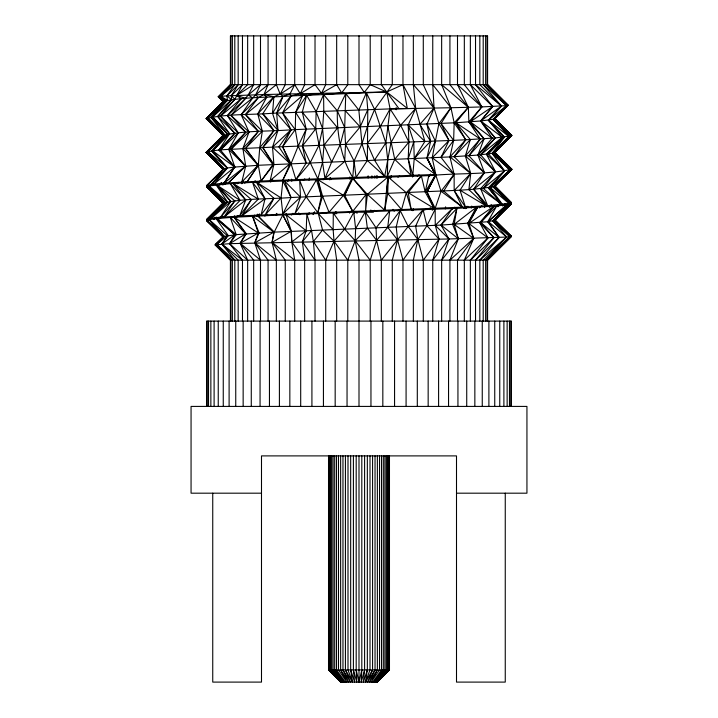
<?xml version="1.0" encoding="UTF-8"?>
<svg xmlns="http://www.w3.org/2000/svg" width="718" height="718" viewBox="0 0 718 718"><rect width="100%" height="100%" fill="white"/><g stroke="black" fill="none" stroke-linecap="round" stroke-linejoin="round"><path stroke-width="1.08" d="M336.67 321.099L336.67 260.158L334.014 241.167L333.143 229.607L333.296 213.04L344.694 229.132L355.168 240.763L370.21 260.158L370.21 321.099M255.087 182.731L255.123 180.595M392.279 35.9L392.279 84.652L374.599 109.468L367.365 126.619L361.962 143.788L354.082 161.029L352.744 177.508C340.87 157.538 336.85 133.835 337.316 110.841L345.753 93.663L364.304 92.434L366.368 92.81L367.778 109.719L367.365 160.482L356.065 177.391L354.082 161.029L345.52 144.399L344.694 127.562L345.753 93.663L341.669 92.9L323.594 94.588L321.493 93.313L315.022 84.652L315.022 35.9M366.126 194.39L365.597 210.895L367.365 194.336L387.765 177.166L384.704 210.186L367.365 194.336L352.861 178.459L344.694 195.278L352.744 211.37L366.126 194.39L352.861 178.459M384.704 210.186L387.711 193.492L388.276 177.14L406.325 192.72L411.145 209.207L408.201 192.639L421.385 175.919L425.191 191.93L434.076 208.355L408.201 192.639M325.721 321.099L325.721 260.158L334.014 241.167L344.694 229.132L353.786 212.277L355.616 228.674L355.168 240.763L359 260.158L359 406.415M361.809 455.894L361.809 669.912L361.208 682.1L364.6 669.912L364.6 455.894M402.977 35.9L402.977 84.652L386.724 91.967L291.05 95.934C268.496 97.657 245.278 96.643 223.145 101.453L206.281 118.694L223.101 101.579L218.299 96.768L230.415 84.652L487.585 84.652L508.165 105.232L494.89 118.524L511.36 135.828L511.826 135.433L494.899 118.506L501.99 110.536M323.594 94.588L316.108 111.622L315.767 128.764L322.57 162.34L324.949 178.54L331.662 161.963L340.287 144.587L344.694 127.562L337.316 110.841L323.594 94.588L323.791 111.344L322.57 128.486L318.882 145.377L310.131 162.851L295.924 179.617L291.05 163.65L282.587 146.723L291.05 129.796L282.587 112.861L291.05 95.934L300.259 93.735L315.022 84.652M208.301 186.357L206.649 185.747L211.379 184.445L224.043 183.153L270.165 180.595L273.899 164.422L272.526 147.109L277.965 130.371L272.526 113.256L273.899 96.715L280.2 94.157L294.712 84.652L294.712 35.9M503.731 142.864L494.899 152.36L511.826 169.286L494.693 185.944L511.351 202.673L510.48 203.212L487.701 205.725L462.464 207.161L441.04 191.23L435.682 174.734L414.232 158.534L424.885 141.464L408.201 124.932L413.756 141.877L414.232 158.534L412.805 175.291L408.201 158.786L408.892 142.056L408.201 124.932L415.677 108.418L413.344 84.652L413.344 35.9M364.6 669.912L363.371 682.1L367.338 669.912L367.338 455.894M276.197 215.508L276.421 213.408M424.885 141.464L415.677 108.418L390.098 108.894L385.826 142.909L387.711 159.638L387.37 176.233L394.738 159.342L408.892 142.056L400.626 125.246L390.098 108.894L386.724 91.967L381.33 84.652L381.33 35.9M386.481 193.537L388.276 177.14M208.229 220.255L206.649 219.6L223.11 203.104C245.17 198.087 268.505 199.299 291.05 197.504L460.023 190.207L486.041 205.833L468.881 189.633L470.757 173.478L465.354 156.021L470.335 139.552L455.876 122.742L291.05 129.796C268.514 131.627 245.116 130.308 223.101 135.433L206.174 152.36L223.101 169.286L227.31 167.994L234.66 167.079L258.318 165.275L449.953 156.928L477.919 155.079L492.126 153.401L494.729 152.611L511.674 135.648L494.89 118.524L493.221 119.305L480.728 120.974L455.876 122.742L465.758 139.786L495.258 137.955L511.36 135.828L493.302 119.287L506.666 105.645L508.165 105.232L492.557 89.992M441.651 35.9L441.651 84.652L450.949 107.736L454.171 122.841L453.641 140.342L449.953 156.928L454.126 174.312L454.171 190.548L462.464 207.161L241.804 215.822C230.191 217.285 217.94 216.145 206.649 219.6L223.11 203.104L207.888 186.052L206.649 186.689L223.101 203.149L206.766 219.798L208.382 218.344M335.153 213.937L335.459 211.738M276.565 215.526L276.87 213.425M502.582 211.478L511.315 203.517L494.899 220.076L511.279 236.455L487.585 260.158L230.415 260.158L215.185 244.919L223.953 236.437L236.222 234.633L274.204 232.12L441.04 225.084L488.384 221.7L494.864 220.175L511.351 203.616L509.044 202.727M372.579 455.894L372.579 669.912L365.48 682.1L367.338 669.912M494.899 220.076L511.279 236.455L509.977 236.752L494.864 220.175L511.351 203.616L508.12 204.675L496.757 205.976L456.899 208.373L454.171 224.411L458.353 238.762L449.926 260.158L449.926 321.099M309.009 180.128L309.404 177.92M384.704 176.332L374.527 160.186L385.826 142.909L374.599 109.468L366.368 92.81L358.847 110.051L361.962 143.788L367.365 160.482L384.704 176.332L390.933 142.72L400.626 125.246L415.677 108.418L402.977 84.652L407.303 108.418L386.724 91.967L370.21 84.652L370.21 35.9M445.25 208.92L445.627 206.829M308.722 214.736L309.153 212.672M390.682 178.001L391.122 175.883M441.651 321.099L441.651 260.158L458.353 238.762L452.672 224.492L456.899 208.373L282.829 214.906L274.204 232.12L272.059 242.388L276.349 260.158L276.349 321.099M329.589 179.85L330.056 177.66M321.386 196.247L316.467 179.805L306.191 196.876L295.008 213.506L300.483 197.109L299.693 180.424L306.191 196.876L317.814 212.663L321.386 196.247L317.939 179.751L343.464 195.323L352.744 211.37M212.636 146.49L223.127 135.523L206.174 118.506C227.714 113.74 250.51 114.97 272.526 113.256L283.009 96.284L290 93.95L294.712 84.652L300.259 93.735L302.547 95.458L295.654 112.385L295.269 129.617L282.587 146.723L290.072 163.686L270.165 180.595L435.171 174.456L426.95 158.005L430.612 141.258L426.95 124.151L434.067 108.077L432.748 84.652L432.748 35.9M428.817 175.641L425.191 191.93L435.171 175.407L435.943 175.093C461.127 173.119 487.091 174.519 511.826 169.286L503.3 160.913M412.473 176.754L412.949 174.627M356.191 455.894L356.191 669.912L359 682.1L361.809 669.912M423.288 321.099L423.288 260.158L417.858 239.579L408.201 226.493L400.186 210.553L396.228 226.996L397.575 239.956L402.977 260.158L402.977 321.099M471.268 208.184L471.78 206.057M295.924 179.617L306.191 163.022L302.404 145.987L306.191 129.159L302.305 112.134L306.667 95.288L321.493 93.313L336.67 84.652L336.67 35.9M412.679 176.763L413.272 174.636M412.635 176.754L413.227 174.636M317.814 212.663L322.57 196.194L317.939 179.751M432.748 321.099L432.748 260.158L439.048 239.175L435.261 225.353L435.171 209.261L426.95 225.712L417.858 239.579L402.977 260.158M390.78 178.001L391.427 175.892M370.21 260.158L376.564 240.359L376.053 227.83L365.256 211.855L355.616 228.674M413.756 141.877L408.201 158.786L411.145 175.345L394.738 159.342L387.711 125.776M412.823 210.706L413.496 208.651M441.651 260.158L448.965 238.977L441.04 225.084L452.313 208.579L435.261 225.353L448.965 238.977L506.666 237.057L509.977 236.752L493.302 220.848L508.12 204.675L492.835 220.964L506.666 237.057L485.628 260.158L485.628 321.099M221.135 171.988L206.649 185.747L223.101 169.286L206.174 152.36L223.127 135.523L206.281 118.694L223.101 101.579L219.026 96.562L218.299 96.768L223.145 101.453L207.008 117.985L223.127 135.523L206.21 152.467L222.759 168.909L206.21 152.467M365.48 682.1L370.003 669.912L370.003 455.894M470.353 35.9L470.353 84.652L481.805 106.919L468.36 107.314L454.171 122.841L465.758 139.786L454.171 156.695L470.757 173.478L454.171 190.548L465.435 207.017L460.023 190.207L473.674 189.283L484.435 172.652L477.919 155.079L484.094 138.754L470.299 121.818L481.805 106.919L506.666 105.645L487.091 84.652L487.091 35.9M347.79 321.099L347.79 260.158L355.168 240.763L367.365 228.189L365.256 211.855M223.594 168.865L207.322 151.74L224.16 134.804L207.008 117.985L224.16 100.951L219.026 96.562L220.776 96.338L224.16 100.951L207.762 117.779L224.16 134.804L207.762 151.633L224.16 168.658L206.955 185.432L223.594 168.865L206.174 152.36C218.793 148.725 232.533 149.802 245.538 148.366L258.067 165.293L241.804 181.968L245.718 166.118L242.899 148.509L249.029 132.022L241.185 114.745L258.318 97.567L263.955 94.552L268.074 84.652L268.074 35.9M372.579 669.912L367.499 682.1L375.038 669.912L375.038 455.894M344.694 195.278L351.82 178.495L343.464 195.323L329.05 212.241L322.57 196.194M464.331 321.099L464.331 260.158L473.7 238.376L468.881 223.486L477.605 207.314L467.633 223.576L473.7 238.376L457.501 260.158L457.501 321.099M223.101 101.579L206.174 118.506L223.101 135.433L207.322 151.74L224.16 168.658L211.379 184.445L227.31 167.994L207.762 151.633L224.546 134.697L210.859 117.222L225.551 100.61L220.776 96.338L226.915 95.889L263.955 94.552L273.899 96.715L262.815 113.668L273.899 130.568L262.815 147.522L273.899 164.422L261.101 180.99L258.318 165.275L245.538 148.366L278.898 146.858L290.072 163.686L282.829 180.101L291.05 163.65L298.185 146.14L306.191 129.159L295.654 112.385L306.667 95.288L300.259 93.735L304.656 84.652L304.656 35.9M324.949 178.54L344.694 161.424L345.52 144.399L360.158 126.924L367.778 109.719M432.748 260.158L448.965 238.977L439.048 239.175L426.95 225.712L423.09 209.71L415.65 226.188L417.858 239.579L413.344 260.158L413.344 321.099M484.488 207.556L485.404 205.554M375.038 669.912L369.384 682.1L377.363 669.912L377.363 455.894M260.499 35.9L260.499 84.652L255.743 94.776L252.736 97.917L230.936 115.383L245.718 132.265L230.936 149.236L245.511 166.136L228.369 182.83L245.718 166.118L230.936 149.236L249.029 132.022L230.936 115.383L248.257 95.009L253.669 84.652L253.669 35.9M462.464 207.161L443.697 191.105L454.126 174.312L441.04 157.377L448.992 140.54L441.04 123.523L450.949 107.736L468.36 107.314L468.881 121.925L480.243 138.996L468.881 155.779L484.435 172.652L468.881 189.633M321.493 93.313L325.721 84.652L325.721 35.9M256.461 216.118L257.439 214.161M287.667 181.708L288.636 179.769M282.829 213.955L291.05 197.504L284.481 180.99L300.483 197.109L282.829 213.955L281.07 197.935L282.829 181.053L435.171 175.407L426.95 191.859L434.076 208.355M435.296 174.474L426.95 158.005L435.413 141.078L438.922 123.622L450.949 107.736L432.748 84.652M428.942 176.592L429.938 174.6M429.364 209.593L430.333 207.655M377.363 669.912L371.125 682.1L379.526 669.912L379.526 455.894M435.431 175.363L426.95 191.859L435.171 208.31L441.04 191.23L454.126 174.312L432.191 157.781L435.413 141.078L426.95 124.151M291.05 197.504L282.829 181.053L256.479 182.157L273.899 198.285L265.301 214.664L281.07 197.935L256.479 182.157L230.299 183.637L207.888 186.052L224.16 202.521L209.414 218.622L227.4 201.839L216.1 184.822L230.819 201.363L220.489 217.312L234.813 200.914L216.423 184.786L240.072 200.43L224.043 217.007L234.813 200.914M435.691 175.264L426.95 191.859L435.943 175.093L432.191 157.781L448.992 140.54L465.758 139.786L449.953 156.928L470.757 173.478L460.023 190.207M268.074 84.652L255.743 94.776L258.318 97.567L245.538 114.503L258.318 131.421L242.899 148.509L258.067 165.293L247.189 181.672L258.318 165.275L259.754 147.657L262.339 131.188L257.753 113.893L266.764 97.083L263.955 94.552L280.2 94.157L285.252 84.652L285.252 35.9M467.633 223.576L476.196 207.394L454.171 224.411L473.7 238.376L449.926 260.158M259.126 182.399L260.176 180.451M313.048 214.61L314.592 211.729M242.469 35.9L242.469 84.652L234.813 99.353L220.426 116.181L234.813 133.207L220.426 150.035L234.813 167.061L224.043 183.153L245.511 166.136L228.791 149.389L238.295 132.875L227.4 115.634L241.203 98.77L236.635 95.431L247.647 84.652L247.647 35.9M429.517 175.883L430.54 174.007M450.949 107.736L390.098 108.894L380.576 126.072L367.194 143.6L374.527 160.186M349.567 213.165L350.635 211.263L372.229 212.16M479.83 321.099L479.83 260.158L499.1 237.487L487.719 221.79L496.757 205.976L480.647 222.544L493.948 237.703L475.531 260.158L475.531 321.099M215.185 244.919L229.634 243.662L234.813 234.777L217.123 218.568L209.207 219.609L206.649 220.543L223.289 237.263L215.185 244.919L230.909 260.158L230.909 321.099M256.479 182.157L265.059 198.742L241.804 215.822L251.3 199.577L233.036 183.458L245.718 199.981L239.686 215.947L251.3 199.577M374.464 210.302L373.306 212.205L370.739 210.042M238.17 35.9L238.17 84.652L231.34 95.665L231.6 99.703L217.725 116.433L229.625 133.808L218.775 150.188L234.66 167.079L224.043 183.153M489.658 207.565L491.426 204.756M241.876 183.772L243.689 181.008M230.415 321.099L230.415 260.158L215.454 244.721L223.953 236.437L206.649 220.543L223.101 237.003L215.454 244.721L230.909 260.158L216.665 244.506L224.16 236.375L209.207 219.609L227.4 235.692L221.862 244.075L234.795 260.158L234.795 321.099M504.036 127.966L511.826 135.433L494.729 152.611L510.049 170.067L494.047 186.779L473.674 189.283L486.041 205.833M257.574 216.63L259.449 213.883M234.795 35.9L234.795 84.652L226.915 95.889L227.4 100.269L212.672 116.98L227.4 134.122L212.672 150.834L227.4 167.985L213.973 184.113L234.66 167.079L212.672 150.834L229.625 133.808L212.672 116.98L231.6 99.703L226.915 95.889L238.17 84.652M272.526 113.256L276.672 113.085L291.05 129.796L278.898 146.858L448.992 140.54L438.922 123.622L434.067 108.077L423.288 84.652L423.288 35.9M219.421 185.1L221.332 182.435M261.101 180.99L273.019 164.467L262.815 147.522L277.965 130.371L276.672 113.085L283.009 96.284L280.2 94.157L276.349 84.652L276.349 35.9M213.596 219.223L214.897 217.419M242.469 321.099L242.469 260.158L229.634 243.662L236.222 234.633L230.299 217.491L217.123 218.568L236.222 234.633M479.83 35.9L479.83 84.652L501.469 106.076L488.437 120.13L504.395 137.075L492.126 153.401L504.566 170.929L488.384 187.847L501.9 204.54L483.322 188.43L495.519 171.826L486.463 154.235L502.286 137.309L488.384 120.139L501.469 106.076L483.205 84.652L483.205 35.9M441.04 157.377L453.641 140.342L441.04 123.523M400.186 210.553L387.711 227.346L376.564 240.359L381.33 260.158L381.33 321.099M423.288 260.158L439.048 239.175L229.634 243.662L247.647 260.158L247.647 321.099M370.21 84.652L364.304 92.434L359 84.652L359 35.9M383.313 455.894L383.313 669.912L374.042 682.1L384.902 669.912L384.902 455.894M273.899 198.285L261.101 214.844L265.059 198.742L252.565 182.345L258.318 199.128L241.804 215.822M253.391 216.8L254.746 215.077M470.353 321.099L470.353 260.158L487.971 237.927L479.696 222.634L493.957 206.21L468.881 223.486L487.971 237.927L464.331 260.158M333.143 229.607L318.325 213.587L322.57 230.047L313.362 241.562L315.022 260.158L315.022 321.099M384.902 669.912L375.191 682.1L386.275 669.912L386.275 455.894M497.879 206.766L499.89 204.253M222.338 184.634L223.675 182.973M381.33 260.158L408.201 226.493L423.09 209.71M376.053 227.83L389.677 210.948L387.711 227.346L397.575 239.956L392.279 260.158L392.279 321.099M218.128 218.963L219.484 217.294M315.022 260.158L302.386 241.778L306.191 230.729L306.855 214.018L311.54 230.505L302.386 241.778L304.656 260.158L304.656 321.099M493.957 206.21L480.647 222.544L499.1 237.487L475.531 260.158M270.605 182.022L272.723 179.455M470.353 84.652L492.674 106.515L480.728 120.974L495.258 137.955L480.647 154.837L495.519 171.826L480.647 188.69L487.701 205.725L473.674 189.283L495.519 171.826L477.919 155.079L492.198 138.188L480.647 120.983L492.674 106.515L475.531 84.652L475.531 35.9M465.82 208.696L467.867 206.237M388.303 455.894L388.303 669.912L376.097 682.1L386.275 669.912M488.913 206.793L490.304 205.142M291.481 214.996L292.917 213.282M211.532 184.463L209.126 186.671L211.289 184.122M487.719 221.79L506.621 204.917L492.835 220.964L509.977 236.752L487.091 260.158L487.091 321.099M464.331 35.9L464.331 84.652L481.805 106.919L468.881 121.925L484.094 138.754L468.881 155.779M424.661 210.141L426.061 208.516M383.313 669.912L372.687 682.1L381.518 669.912L381.518 455.894M495.429 185.118L499.136 180.981M421.385 175.919L406.325 192.72L401.577 209.557L387.711 193.492M354.575 213.075L356.02 211.487L357.043 213.354M506.145 205.913L508.317 203.526L506.082 205.895M303.319 180.469L304.791 178.854M376.097 682.1L387.415 669.912L387.415 455.894M211.182 218.119L209.701 219.699L211.209 218.119M273.899 96.715L257.753 113.893L273.899 130.568L259.754 147.657L273.019 164.467M209.126 186.671L211.352 184.293M227.31 167.994L211.55 150.977L227.4 134.122L210.859 117.222L227.4 100.269L220.776 96.338L230.909 84.652L230.909 35.9M454.171 156.695L470.335 139.552M218.775 150.188L234.813 133.207L217.725 116.433L234.813 99.353L231.34 95.665L242.469 84.652M220.462 184.625L221.943 183.063M488.384 120.139L504.395 137.075L488.384 153.993L504.566 170.929L490.179 187.595L502.456 204.477L488.384 187.847M414.232 158.534L430.612 141.258L419.824 124.447L434.067 108.077L413.344 84.652M456.899 208.373L441.04 225.084L458.353 238.762M388.303 669.912L376.753 682.1L388.95 669.912L388.95 455.894M210.383 148.832L206.64 152.754L208.211 154.253M209.414 218.622L225.138 202.261L208.956 185.8L227.4 201.839L211.379 218.299L230.819 201.363L216.423 184.786M388.95 669.912L377.147 682.1L389.335 669.912L389.335 455.894M211.379 184.445L227.4 167.985L211.55 150.977M503.587 205.456L505.122 203.894M285.019 214.942L286.527 213.408M397.673 210.832L399.172 209.306M229.329 86.169L230.909 84.652L219.026 96.562L230.415 84.652L230.415 35.9L487.585 35.9L487.585 84.652L507.886 105.438L493.302 119.287L509.942 136.232L493.302 153.14L510.049 170.067L490.179 187.595L509.044 203.562L493.302 186.994L510.022 170.076L492.126 153.401L508.802 136.456L493.221 119.305L506.666 105.645L485.628 84.652L485.628 35.9M510.049 170.067L493.302 186.994L510.48 203.212L494.693 185.944L511.351 202.673L494.899 186.213L494.047 186.779L510.48 203.212M328.53 455.894L328.53 669.912L340.718 682.1L377.282 682.1L389.335 669.912M508.165 105.232L494.89 118.524L507.886 105.438L487.091 84.652L488.653 86.178M494.864 220.175L511.279 236.455L487.091 260.158L489.461 257.78M491.821 255.402L497.35 249.855M499.71 247.486L505.23 241.939M507.599 239.561L510.749 236.393L508.29 238.538M494.639 220.211L511.288 236.393L487.585 260.158L487.585 321.099M494.899 186.213L511.826 169.286L494.729 152.611L511.36 135.828L493.302 153.14M377.282 682.1L389.47 669.912L389.47 455.894M494.899 152.36L511.674 135.648M235.746 217.231L237.308 215.678M477.919 155.079L495.258 137.955L480.647 120.983M494.047 186.779L511.826 169.286M506.621 204.917L488.384 221.7L506.666 237.057L483.205 260.158L483.205 321.099M487.091 260.158L490.995 256.326M492.557 254.791L511.288 236.393L494.316 220.121M206.649 219.6L224.16 202.521M213.874 219.466L216.271 217.132M225.551 100.61L207.762 117.779L224.546 134.697M492.126 153.401L509.942 136.232L493.221 119.305M218.299 96.768L219.475 97.145L223.504 101.489L218.299 96.768L226.179 89.194M220.426 150.035L238.295 132.875L220.426 116.181L241.203 98.77M215.454 244.721L224.16 236.375L208.956 219.654L223.953 236.437M485.628 260.158L509.977 236.752M504.395 137.075L486.463 154.235L504.566 170.929L483.322 188.43M493.302 220.848L511.351 203.616M223.127 135.523L206.64 118.892L208.238 117.375M244.73 183.144L246.355 181.6M470.353 260.158L493.948 237.703L479.696 222.634M213.865 219.546L216.226 217.33M291.05 129.796L272.526 147.109L290.072 163.686M237.299 183.745L238.879 182.273M463.855 208.498L466.215 206.29M222.876 185.02L225.29 182.803M207.762 151.633L227.4 134.122M502.519 205.994L504.996 203.795M302.547 95.458L282.587 112.861L276.672 113.085L291.05 95.934L290 93.95L280.2 94.157M479.301 207.888L481.823 205.698M505.687 205.644L508.2 203.454M496.793 206.138L499.342 203.948M479.83 260.158L506.666 237.057M236.841 217.051L238.484 215.651M260.499 84.652L248.257 95.009L252.736 97.917L241.185 114.745L258.318 131.421L245.538 148.366L262.339 131.188L245.538 114.503L266.764 97.083M234.795 84.652L220.776 96.338L232.372 84.652L232.372 35.9M232.372 321.099L232.372 260.158L216.665 244.506L227.4 235.692M397.951 177.22L399.63 175.856M480.647 154.837L502.286 137.309L480.728 120.974L501.469 106.076L475.531 84.652M263.955 94.552L276.349 84.652M432.218 210.257L434.857 208.175M224.043 217.007L245.718 199.981L230.299 183.637L240.072 200.43M232.228 217.707L234.777 215.705M219.493 218.81L222.885 216.154M304.656 260.158L291.795 241.984L306.191 230.729L286.096 214.781L291.364 231.349L291.795 241.984L294.712 260.158L294.712 321.099M323.145 179.742L324.85 178.423M209.979 186.007L213.399 183.386M452.098 209.234L454.772 207.242M225.057 184.176L226.861 182.911M417.257 176.188L419.07 174.932M492.674 106.515L470.299 121.818L492.198 138.188M325.784 213.443L327.587 212.232M264.762 216.055L267.581 214.233M253.669 84.652L236.635 95.431L245.718 98.411L227.4 115.634L245.718 132.265L228.791 149.389L234.813 167.061M229.634 243.662L245.718 233.835L234.158 217.24L230.299 217.491L245.718 233.835L240.162 243.258L247.647 260.158M253.669 321.099L253.669 260.158L240.162 243.258L246.346 233.79L234.158 217.24L282.829 214.906L291.05 231.358L272.059 242.388L285.252 260.158L285.252 321.099M390.098 108.894L282.587 112.861L295.269 129.617L298.185 146.14L306.191 163.022M290 93.95L386.724 91.967L398.768 108.418M509.645 236.393L511.288 236.393M261.496 493.185L191.06 493.185L191.06 406.415L526.94 406.415L526.94 493.185L456.504 493.185M328.53 669.912L389.47 669.912M233.036 183.458L258.318 199.128M234.158 217.24L258.318 232.991L254.764 242.81L260.499 260.158L260.499 321.099M480.647 188.69L501.9 204.54M260.499 260.158L240.162 243.258L258.318 232.991L252.565 216.199L273.899 232.138L272.059 242.388L294.712 260.158M242.469 260.158L221.862 244.075L228.279 235.558L216.1 218.676L234.813 234.777L221.862 244.075L238.17 260.158L238.17 321.099M508.802 136.456L488.437 120.13L506.666 105.645L483.205 84.652M276.349 260.158L254.764 242.81L259.081 232.937L252.565 216.199M441.651 84.652L468.36 107.314L455.876 122.742L480.243 138.996L465.354 156.021L484.435 172.652M216.665 244.506L234.795 260.158M506.181 198.365L510.22 202.054L494.621 186.375M457.501 35.9L457.501 84.652L481.805 106.919M207.888 186.052L225.138 202.261M206.649 220.543L216.845 230.29M221.557 234.786L223.127 236.285M206.64 118.892L211.352 123.415M212.923 124.923L223.908 135.46L217.132 128.531M210.562 156.515L216.845 162.537M208.947 188.699L206.649 186.689L223.11 203.104M211.316 190.988L216.818 196.31M322.57 230.047L334.014 241.167L347.79 260.158M208.929 188.699L207.376 187.183L223.101 203.149M211.272 190.979L218.272 197.8M501.747 159.396L494.774 152.548L497.861 155.779M501.685 125.632L495.411 119.43L499.306 123.487M274.204 232.12L257.915 215.938L273.899 232.138L254.764 242.81L268.074 260.158L268.074 321.099M219.475 97.145L223.953 101.615M216.576 127.804L220.444 131.672M329.697 455.894L329.697 669.912L341.903 682.1L331.725 669.912L331.725 455.894M329.05 455.894L329.05 669.912L341.247 682.1L329.697 669.912M328.664 455.894L328.664 669.912L340.853 682.1L329.05 669.912M328.664 669.912L340.718 682.1M494.899 118.506L511.09 134.948M493.966 91.68L497.027 94.803M504.772 129.096L506.334 130.694M227.929 257.017L230.909 260.158M341.903 682.1L330.585 669.912L330.585 455.894M345.17 110.554L360.158 126.924M331.725 669.912L342.809 682.1L333.098 669.912L333.098 455.894M262.815 113.668L277.965 130.371M333.098 669.912L343.958 682.1L334.687 669.912L334.687 455.894M334.687 669.912L345.313 682.1L336.482 669.912L336.482 455.894M323.791 111.344L337.595 127.858L324.006 145.189L322.57 162.34L317.814 178.809L302.404 145.987L315.767 128.764L302.305 112.134M494.181 220.184L495.519 221.844M345.753 93.663L358.847 110.051M367.365 228.189L376.564 240.359M488.384 221.7L499.1 237.487M325.721 260.158L313.362 241.562L311.54 230.505M340.637 455.894L340.637 669.912L348.616 682.1L342.962 669.912L342.962 455.894M393.042 209.342L394.236 211.236M342.962 669.912L350.501 682.1L345.421 669.912L345.421 455.894M336.67 84.652L341.669 92.9L347.79 84.652L347.79 35.9M345.421 669.912L352.52 682.1L350.662 669.912L350.662 455.894M306.667 95.288L316.108 111.622L322.57 128.486L324.006 145.189L331.662 161.963M298.715 212.815L299.801 214.718M435.431 174.519L426.95 158.005L435.943 175.093M435.557 174.609L426.95 158.005L435.817 174.896M426.95 158.005L435.682 174.734M282.829 214.906L291.364 231.349M340.637 669.912L346.875 682.1L338.474 669.912L338.474 455.894M457.501 84.652L468.36 107.314L449.926 84.652L449.926 35.9M352.52 682.1L347.997 669.912L347.997 455.894M335.988 211.684L336.733 213.784M350.662 669.912L354.629 682.1L353.4 669.912L353.4 455.894M353.4 669.912L356.792 682.1L356.191 669.912M330.477 177.606L330.854 179.688M291.535 179.141L291.786 181.241M291.05 231.358L291.795 241.984M411.585 208.229L411.674 210.455M511.351 406.415L511.351 321.099L206.649 321.099L206.649 406.415M510.884 321.099L510.884 406.415M509.475 321.099L509.475 406.415M507.141 321.099L507.141 406.415M505.257 493.185L505.257 682.1L456.504 682.1L456.504 455.894L261.496 455.894L261.496 682.1L212.743 682.1L212.743 493.185M503.892 321.099L503.892 406.415M499.755 321.099L499.755 406.415M494.747 321.099L494.747 406.415M488.895 321.099L488.895 406.415M482.254 321.099L482.254 406.415M474.849 321.099L474.849 406.415M466.727 321.099L466.727 406.415M457.94 321.099L457.94 406.415M448.553 321.099L448.553 406.415M438.599 321.099L438.599 406.415M428.161 321.099L428.161 406.415M417.302 321.099L417.302 406.415M406.083 321.099L406.083 406.415M396.183 107.529L396.183 109.773M394.568 321.099L394.568 406.415M382.829 321.099L382.829 406.415M377.282 175.811L377.282 178.046M376.663 175.811L376.663 178.046M374.832 175.811L374.832 178.046M371.924 175.811L371.924 178.046M370.955 321.099L370.955 406.415M368.137 175.811L368.137 178.046M359 455.894L359 682.1M354.27 176.933L354.27 179.168M349.863 176.933L349.863 179.168M347.045 321.099L347.045 406.415M335.171 321.099L335.171 406.415M323.432 321.099L323.432 406.415M311.917 321.099L311.917 406.415M300.698 321.099L300.698 406.415M289.839 321.099L289.839 406.415M279.401 321.099L279.401 406.415M269.447 321.099L269.447 406.415M260.06 321.099L260.06 406.415M251.273 321.099L251.273 406.415M243.151 321.099L243.151 406.415M235.746 321.099L235.746 406.415M229.105 321.099L229.105 406.415M223.253 321.099L223.253 406.415M218.245 321.099L218.245 406.415M214.108 321.099L214.108 406.415M210.859 321.099L210.859 406.415M208.525 321.099L208.525 406.415M207.116 321.099L207.116 406.415M498.525 156.542L495.402 153.338L498.516 156.542"/></g></svg>
